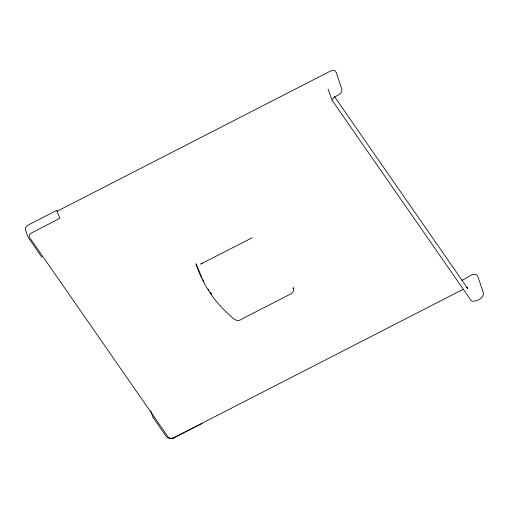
<?xml version="1.0" encoding="UTF-8"?>
<svg xmlns="http://www.w3.org/2000/svg" width="509" height="509" viewBox="0 0 509 509"><rect width="100%" height="100%" fill="white"/><g stroke="black" fill="none" stroke-linecap="round" stroke-linejoin="round"><path stroke-width="0.76" d="M293.26 288.189L293.203 288.775L293.171 287.693C294.616 290.684 292.433 293.846 289.424 294.616L241.724 319.079C236.042 323.724 231.207 316.083 227.307 312.971C212.807 299.636 202.048 282.54 195.99 263.815L201.895 277.628M41.935 257.439L28.097 237.188L25.45 230.017L25.641 227.708L27.2 225.703L30.006 224.094L56.696 210.402L59.858 218.336L30.674 233.396L29.42 235.012L29.267 236.882M462.853 289.475L175.535 436.843C172.767 439.089 168.364 438.796 166.888 435.195L29.643 237.538M57.097 211.26L330.672 70.967L333.904 70.369L335.138 70.91L336.252 72.494L341.946 89.495C342.455 94.604 335.94 95.501 333.001 98.097L332.822 99.7M252.108 237.767L200.692 264.082L202.55 263.166M153.203 417.603L165.87 435.908L167.315 437.676L169.771 438.631L172.564 438.402L175.548 437.046L202.232 423.361M461.695 280.274C466.626 279.167 471.347 272.563 476.736 274.803L477.83 276.4L483.499 293.375C483.563 298.529 476.609 301.36 472.212 301.303L471.149 300.564L331.983 100.152L328.063 88.986M172.195 438.3L173.563 437.848M466.575 287.61L467.682 288.056L466.982 287.617L467.866 288.679L334.458 96.576M211.61 294.285L210.185 292.522L211.636 294.323M208.194 289.131L208.989 290.493M202.537 278.977L203.816 281.674M150.709 410.699L153.139 417.571"/></g></svg>
